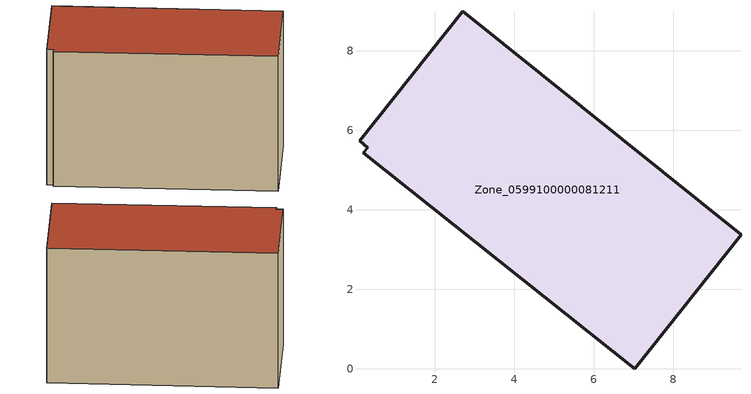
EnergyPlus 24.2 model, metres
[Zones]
Zone_0599100000081211
 floor ground (C_G): 0.11,5.73 2.7,8.99 9.7,3.37 7.03,0 0.21,5.43 0.32,5.56 z0.51
 wall outside (C_F): 9.7,3.37 2.7,8.99 0.11,5.73 0.32,5.56 0.21,5.43 7.03,0 9.7,3.37 z0.51:6.23
 roof outside (C_R): 2.7,8.99 0.11,5.73 0.32,5.56 0.21,5.43 7.03,0 9.7,3.37 z6.23
[BUILDING]
Pand.0599100000081211: North Axis=0; Terrain=City; Loads Convergence Tolerance Value=0.04; Temperature Convergence Tolerance Value=0.4; Solar Distribution=FullExterior; Maximum Number of Warmup Days=25; Minimum Number of Warmup Days=1
[Site:Location]
Rotterdam.The.Hague.AP_ZH_NLD Design_Conditions: Latitude=51.96; Longitude=4.45; Time Zone=1; Elevation=-4.5
[SITE:GROUNDTEMPERATURE:BUILDINGSURFACE]
18, 18, 18, 18, 18, 18, 18, 18, 18, 18, 18, 18
[MATERIAL] Thermal Absorptance=0.9; Solar Absorptance=0.7; Visible Absorptance=0.7
Name | Roughness | Thickness | Conductivity | Density | Specific Heat
G.TI.1946-1964 | MediumSmooth | 0.15 | 1 | 540 | 1210
F.TI.1946-1964 | Rough | 0.3 | 0.857143 | 1920 | 840
R.TI.1946-1964 | MediumRough | 0.2 | 0.277778 | 1500 | 1000
[CONSTRUCTION]
C_G: G.TI.1946-1964
C_F: F.TI.1946-1964
C_R: R.TI.1946-1964
[ZONE]
Zone_0599100000081211: Type=1; Multiplier=1; Ceiling Height=Autocalculate; Volume=Autocalculate; Floor Area=autocalculate; Part of Total Floor Area=Yes
[ZONEINFILTRATION:DESIGNFLOWRATE]
Infil_Zone_0599100000081211: Zone or ZoneList or Space or SpaceList=Zone_0599100000081211; Schedule=AlwaysOn; Design Flow Rate Calculation Method=Flow/Area; Flow Rate per Floor Area=0.003; Constant Term Coefficient=1; Temperature Term Coefficient=0; Velocity Term Coefficient=0; Velocity Squared Term Coefficient=0
[HVACTEMPLATE:ZONE:IDEALLOADSAIRSYSTEM]
Zone_0599100000081211: Maximum Heating Supply Air Temperature=50; Minimum Cooling Supply Air Temperature=13; Maximum Heating Supply Air Humidity Ratio=0.0156; Minimum Cooling Supply Air Humidity Ratio=0.0077; Heating Limit=NoLimit; Cooling Limit=NoLimit; Dehumidification Control Type=ConstantSensibleHeatRatio; Cooling Sensible Heat Ratio=0.7; Dehumidification Setpoint=60; Humidification Control Type=None; Humidification Setpoint=30; Outdoor Air Method=None; Outdoor Air Flow Rate per Person=0.00944; Outdoor Air Flow Rate per Zone Floor Area=0; Outdoor Air Flow Rate per Zone=0; Demand Controlled Ventilation Type=None; Outdoor Air Economizer Type=NoEconomizer; Heat Recovery Type=None; Sensible Heat Recovery Effectiveness=0.7; Latent Heat Recovery Effectiveness=0.65
[ZONECONTROL:THERMOSTAT]
ThermostatControl_Zone_0599100000081211: Zone or ZoneList=Zone_0599100000081211; Control Type Schedule=DualSetpointControlType; Control 1=Thermostat_Zone_0599100000081211; Temperature Difference Between Cutout And Setpoint=0
[THERMOSTATSETPOINT:DUALSETPOINT]
Thermostat_Zone_0599100000081211: Heating Setpoint Temperature Schedule=HeatingSetpoint_Zone_0599100000081211; Cooling Setpoint Temperature Schedule=CoolingSetpoint_Zone_0599100000081211
[SCHEDULE:COMPACT]
HeatingSetpoint_Zone_0599100000081211: Through: 12/31, For: AllDays, Until: 24:00, 21
CoolingSetpoint_Zone_0599100000081211: Through: 12/31, For: AllDays, Until: 24:00, 24
DualSetpointControlType: Through: 12/31, For: AllDays, Until: 24:00, 4
AlwaysOn: Through: 12/31, For: AllDays, Until: 24:00, 1
